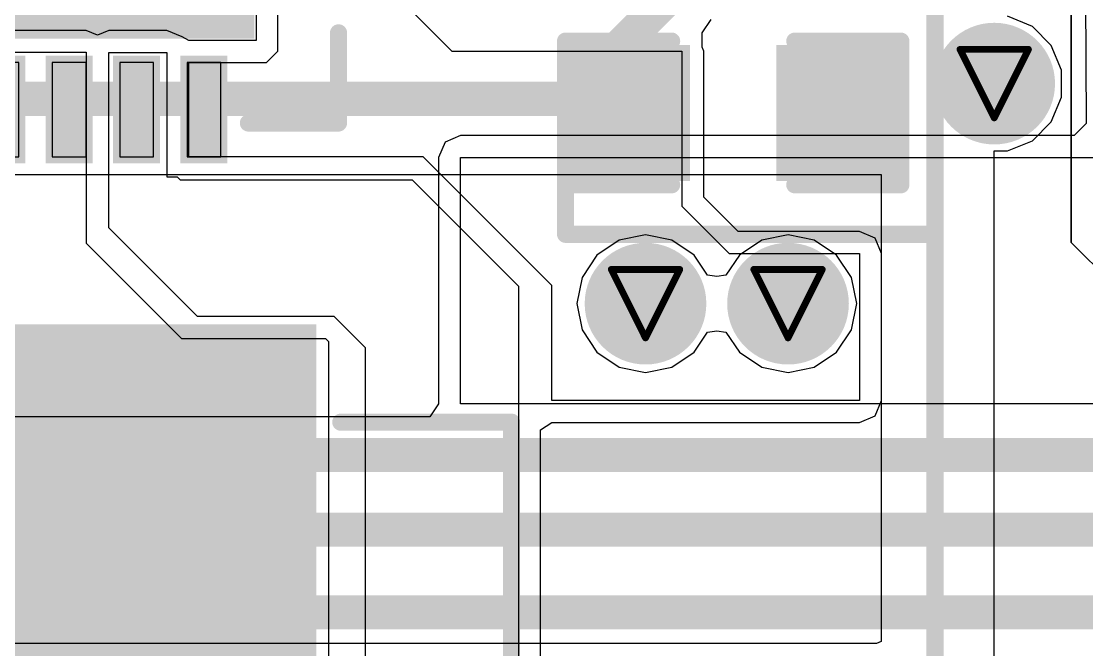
# Model space of a CAD drawing. Header units: inches. Extents: x 0 to 423, y -3 to 110.
# Drawn here: x 16.12 to 24.03, y 69.09 to 73.76 of the extents above; entities that cross this region are included whole.
import ezdxf

# ---------------------------------------------------------------- set-up
doc = ezdxf.new("R2010")
doc.units = ezdxf.units.IN
for name, color, linetype in [('Bottom Layer', 5, 'Continuous'), ('Bottom Solder', 6, 'Continuous'), ('Drill Drawing', 1, 'Continuous'), ('Mid Layer', 16, 'Continuous'), ('Mid Layer 2', 76, 'Continuous'), ('Top Layer', 1, 'Continuous'), ('Top Overlay', 2, 'Continuous'), ('Top Paste', 8, 'Continuous'), ('Top Solder', 216, 'Continuous'), ('Via Holes', 16, 'Continuous')]:
    doc.layers.add(name, color=color, linetype=linetype)

# ---------------------------------------------------------------- blocks, each defined once
blk = doc.blocks.new('C___0603_9')
at = {"layer": 'Top Layer'}
for points in [[(-0.381, 0.4445), (-0.381, -0.4445), (-1.143, -0.4445), (-1.143, 0.4445)], [(1.143, 0.4445), (1.143, -0.4445), (0.381, -0.4445), (0.381, 0.4445)]]:
    blk.add_hatch(color=1, dxfattribs=at).paths.add_polyline_path(points)
at = {"layer": 'Top Paste'}
for points in [[(-0.381, 0.4445), (-0.381, -0.4445), (-1.143, -0.4445), (-1.143, 0.4445)], [(1.143, 0.4445), (1.143, -0.4445), (0.381, -0.4445), (0.381, 0.4445)]]:
    blk.add_hatch(color=8, dxfattribs=at).paths.add_polyline_path(points)
at = {"layer": 'Top Solder'}
for points in [[(-0.321, 0.5045), (-0.321, -0.5045), (-1.203, -0.5045), (-1.203, 0.5045)], [(1.203, 0.5045), (1.203, -0.5045), (0.321, -0.5045), (0.321, 0.5045)]]:
    blk.add_hatch(color=216, dxfattribs=at).paths.add_polyline_path(points)
at = {"layer": 'Top Overlay'}
for points in [[(-0.4572, 0.5334, 0.127, 0.127, 0), (-1.2446, 0.5334, 0.127, 0.127, 0)], [(-1.2446, 0.5334, 0.127, 0.127, 0), (-1.2446, -0.5334, 0.127, 0.127, 0)], [(1.2446, 0.5334, 0.127, 0.127, 0), (0.4572, 0.5334, 0.127, 0.127, 0)], [(1.2446, 0.5334, 0.127, 0.127, 0), (1.2446, -0.5334, 0.127, 0.127, 0)], [(-0.4572, -0.5334, 0.127, 0.127, 0), (-1.2446, -0.5334, 0.127, 0.127, 0)], [(1.2446, -0.5334, 0.127, 0.127, 0), (0.4572, -0.5334, 0.127, 0.127, 0)]]:
    blk.add_lwpolyline(points, format="xyseb", dxfattribs=at)
for points in [[(-1.2764, 0.5334, 0.0635, 0.0635, 1), (-1.2128, 0.5334, 0.0635, 0.0635, 1)], [(-1.2764, 0.5334, 0.0635, 0.0635, 1), (-1.2128, 0.5334, 0.0635, 0.0635, 1)], [(-0.4889, 0.5334, 0.0635, 0.0635, 1), (-0.4254, 0.5334, 0.0635, 0.0635, 1)], [(0.4254, 0.5334, 0.0635, 0.0635, 1), (0.4889, 0.5334, 0.0635, 0.0635, 1)], [(1.2128, 0.5334, 0.0635, 0.0635, 1), (1.2764, 0.5334, 0.0635, 0.0635, 1)], [(1.2128, 0.5334, 0.0635, 0.0635, 1), (1.2764, 0.5334, 0.0635, 0.0635, 1)], [(-1.2764, -0.5334, 0.0635, 0.0635, 1), (-1.2128, -0.5334, 0.0635, 0.0635, 1)], [(-1.2764, -0.5334, 0.0635, 0.0635, 1), (-1.2128, -0.5334, 0.0635, 0.0635, 1)], [(-0.4889, -0.5334, 0.0635, 0.0635, 1), (-0.4254, -0.5334, 0.0635, 0.0635, 1)], [(0.4254, -0.5334, 0.0635, 0.0635, 1), (0.4889, -0.5334, 0.0635, 0.0635, 1)], [(1.2128, -0.5334, 0.0635, 0.0635, 1), (1.2764, -0.5334, 0.0635, 0.0635, 1)], [(1.2128, -0.5334, 0.0635, 0.0635, 1), (1.2764, -0.5334, 0.0635, 0.0635, 1)]]:
    blk.add_lwpolyline(points, format="xyseb", close=True, dxfattribs=at)
blk = doc.blocks.new('24_QFN__4_5__12')
at = {"layer": 'Top Layer'}
for points in [[(-0.875, 2.7501), (-0.875, 2.0501), (-1.125, 2.0501), (-1.125, 2.7501)], [(-0.375, 2.7501), (-0.375, 2.0501), (-0.625, 2.0501), (-0.625, 2.7501)], [(0.125, 2.7501), (0.125, 2.0501), (-0.125, 2.0501), (-0.125, 2.7501)], [(0.625, 2.7501), (0.625, 2.0501), (0.375, 2.0501), (0.375, 2.7501)], [(1.125, 2.7501), (1.125, 2.0501), (0.875, 2.0501), (0.875, 2.7501)], [(1.325, 1.825), (1.325, -1.825), (-1.325, -1.825), (-1.325, 1.825)], [(-1.5499, 1.625), (-1.5499, 1.375), (-2.2499, 1.375), (-2.2499, 1.625)], [(2.2499, 1.625), (2.2499, 1.375), (1.5499, 1.375), (1.5499, 1.625)], [(-1.5499, 1.125), (-1.5499, 0.875), (-2.2499, 0.875), (-2.2499, 1.125)], [(2.2499, 1.125), (2.2499, 0.875), (1.5499, 0.875), (1.5499, 1.125)], [(-1.5499, 0.625), (-1.5499, 0.375), (-2.2499, 0.375), (-2.2499, 0.625)], [(2.2499, 0.625), (2.2499, 0.375), (1.5499, 0.375), (1.5499, 0.625)], [(-1.5499, 0.125), (-1.5499, -0.125), (-2.2499, -0.125), (-2.2499, 0.125)], [(2.2499, 0.125), (2.2499, -0.125), (1.5499, -0.125), (1.5499, 0.125)], [(-1.5499, -0.375), (-1.5499, -0.625), (-2.2499, -0.625), (-2.2499, -0.375)], [(2.2499, -0.375), (2.2499, -0.625), (1.5499, -0.625), (1.5499, -0.375)], [(-1.5499, -0.875), (-1.5499, -1.125), (-2.2499, -1.125), (-2.2499, -0.875)], [(2.2499, -0.875), (2.2499, -1.125), (1.5499, -1.125), (1.5499, -0.875)], [(-1.5499, -1.375), (-1.5499, -1.625), (-2.2499, -1.625), (-2.2499, -1.375)], [(2.2499, -1.375), (2.2499, -1.625), (1.5499, -1.625), (1.5499, -1.375)], [(-0.875, -2.0501), (-0.875, -2.7501), (-1.125, -2.7501), (-1.125, -2.0501)], [(-0.375, -2.0501), (-0.375, -2.7501), (-0.625, -2.7501), (-0.625, -2.0501)], [(0.125, -2.0501), (0.125, -2.7501), (-0.125, -2.7501), (-0.125, -2.0501)], [(0.625, -2.0501), (0.625, -2.7501), (0.375, -2.7501), (0.375, -2.0501)], [(1.125, -2.0501), (1.125, -2.7501), (0.875, -2.7501), (0.875, -2.0501)]]:
    blk.add_hatch(color=1, dxfattribs=at).paths.add_polyline_path(points)
at = {"layer": 'Top Solder'}
for points in [[(-0.825, 2.8001), (-0.825, 2.0001), (-1.175, 2.0001), (-1.175, 2.8001)], [(-0.325, 2.8001), (-0.325, 2.0001), (-0.675, 2.0001), (-0.675, 2.8001)], [(0.175, 2.8001), (0.175, 2.0001), (-0.175, 2.0001), (-0.175, 2.8001)], [(0.675, 2.8001), (0.675, 2.0001), (0.325, 2.0001), (0.325, 2.8001)], [(1.175, 2.8001), (1.175, 2.0001), (0.825, 2.0001), (0.825, 2.8001)], [(1.375, 1.875), (1.375, -1.875), (-1.375, -1.875), (-1.375, 1.875)], [(-1.4999, 1.675), (-1.4999, 1.325), (-2.2999, 1.325), (-2.2999, 1.675)], [(2.2999, 1.675), (2.2999, 1.325), (1.4999, 1.325), (1.4999, 1.675)], [(-1.4999, 1.175), (-1.4999, 0.825), (-2.2999, 0.825), (-2.2999, 1.175)], [(2.2999, 1.175), (2.2999, 0.825), (1.4999, 0.825), (1.4999, 1.175)], [(-1.4999, 0.675), (-1.4999, 0.325), (-2.2999, 0.325), (-2.2999, 0.675)], [(2.2999, 0.675), (2.2999, 0.325), (1.4999, 0.325), (1.4999, 0.675)], [(-1.4999, 0.175), (-1.4999, -0.175), (-2.2999, -0.175), (-2.2999, 0.175)], [(2.2999, 0.175), (2.2999, -0.175), (1.4999, -0.175), (1.4999, 0.175)], [(-1.4999, -0.325), (-1.4999, -0.675), (-2.2999, -0.675), (-2.2999, -0.325)], [(2.2999, -0.325), (2.2999, -0.675), (1.4999, -0.675), (1.4999, -0.325)], [(-1.4999, -0.825), (-1.4999, -1.175), (-2.2999, -1.175), (-2.2999, -0.825)], [(2.2999, -0.825), (2.2999, -1.175), (1.4999, -1.175), (1.4999, -0.825)], [(-1.4999, -1.325), (-1.4999, -1.675), (-2.2999, -1.675), (-2.2999, -1.325)], [(2.2999, -1.325), (2.2999, -1.675), (1.4999, -1.675), (1.4999, -1.325)], [(-0.825, -2.0001), (-0.825, -2.8001), (-1.175, -2.8001), (-1.175, -2.0001)], [(-0.325, -2.0001), (-0.325, -2.8001), (-0.675, -2.8001), (-0.675, -2.0001)], [(0.175, -2.0001), (0.175, -2.8001), (-0.175, -2.8001), (-0.175, -2.0001)], [(0.675, -2.0001), (0.675, -2.8001), (0.325, -2.8001), (0.325, -2.0001)], [(1.175, -2.0001), (1.175, -2.8001), (0.825, -2.8001), (0.825, -2.0001)]]:
    blk.add_hatch(color=216, dxfattribs=at).paths.add_polyline_path(points)
at = {"layer": 'Top Overlay'}
for points in [[(-2, 2.5, 0.127, 0.127, 0), (-2, 1.8305, 0.127, 0.127, 0)], [(-1.3305, 2.5, 0.127, 0.127, 0), (-2, 2.5, 0.127, 0.127, 0)], [(2, 2.5, 0.127, 0.127, 0), (1.3305, 2.5, 0.127, 0.127, 0)], [(2, 2.5, 0.127, 0.127, 0), (2, 1.8305, 0.127, 0.127, 0)], [(-2.5095, 1.627, 0.127, 0.127, 0), (-2.5095, 1.373, 0.127, 0.127, 0)], [(-2.3825, 1.5, 0.127, 0.127, 0), (-2.5095, 1.627, 0.127, 0.127, 0)], [(-2.3825, 1.5, 0.127, 0.127, 0), (-2.5095, 1.373, 0.127, 0.127, 0)], [(-2, -1.8305, 0.127, 0.127, 0), (-2, -2.5, 0.127, 0.127, 0)], [(2, -1.8305, 0.127, 0.127, 0), (2, -2.5, 0.127, 0.127, 0)], [(-1.3305, -2.5, 0.127, 0.127, 0), (-2, -2.5, 0.127, 0.127, 0)], [(2, -2.5, 0.127, 0.127, 0), (1.3305, -2.5, 0.127, 0.127, 0)]]:
    blk.add_lwpolyline(points, format="xyseb", dxfattribs=at)
for points in [[(-2.0317, 2.5, 0.0635, 0.0635, 1), (-1.9682, 2.5, 0.0635, 0.0635, 1)], [(-2.0317, 2.5, 0.0635, 0.0635, 1), (-1.9682, 2.5, 0.0635, 0.0635, 1)], [(-1.3623, 2.5, 0.0635, 0.0635, 1), (-1.2988, 2.5, 0.0635, 0.0635, 1)], [(1.2988, 2.5, 0.0635, 0.0635, 1), (1.3623, 2.5, 0.0635, 0.0635, 1)], [(1.9682, 2.5, 0.0635, 0.0635, 1), (2.0317, 2.5, 0.0635, 0.0635, 1)], [(1.9682, 2.5, 0.0635, 0.0635, 1), (2.0317, 2.5, 0.0635, 0.0635, 1)], [(-2.0317, 1.8305, 0.0635, 0.0635, 1), (-1.9682, 1.8305, 0.0635, 0.0635, 1)], [(1.9682, 1.8305, 0.0635, 0.0635, 1), (2.0317, 1.8305, 0.0635, 0.0635, 1)], [(-2.5413, 1.627, 0.0635, 0.0635, 1), (-2.4778, 1.627, 0.0635, 0.0635, 1)], [(-2.5413, 1.627, 0.0635, 0.0635, 1), (-2.4778, 1.627, 0.0635, 0.0635, 1)], [(-2.4143, 1.5, 0.0635, 0.0635, 1), (-2.3508, 1.5, 0.0635, 0.0635, 1)], [(-2.4143, 1.5, 0.0635, 0.0635, 1), (-2.3508, 1.5, 0.0635, 0.0635, 1)], [(-2.5413, 1.373, 0.0635, 0.0635, 1), (-2.4778, 1.373, 0.0635, 0.0635, 1)], [(-2.5413, 1.373, 0.0635, 0.0635, 1), (-2.4778, 1.373, 0.0635, 0.0635, 1)], [(-2.0317, -1.8305, 0.0635, 0.0635, 1), (-1.9682, -1.8305, 0.0635, 0.0635, 1)], [(1.9682, -1.8305, 0.0635, 0.0635, 1), (2.0317, -1.8305, 0.0635, 0.0635, 1)], [(-2.0317, -2.5, 0.0635, 0.0635, 1), (-1.9682, -2.5, 0.0635, 0.0635, 1)], [(-2.0317, -2.5, 0.0635, 0.0635, 1), (-1.9682, -2.5, 0.0635, 0.0635, 1)], [(-1.3623, -2.5, 0.0635, 0.0635, 1), (-1.2988, -2.5, 0.0635, 0.0635, 1)], [(1.2988, -2.5, 0.0635, 0.0635, 1), (1.3623, -2.5, 0.0635, 0.0635, 1)], [(1.9682, -2.5, 0.0635, 0.0635, 1), (2.0317, -2.5, 0.0635, 0.0635, 1)], [(1.9682, -2.5, 0.0635, 0.0635, 1), (2.0317, -2.5, 0.0635, 0.0635, 1)]]:
    blk.add_lwpolyline(points, format="xyseb", close=True, dxfattribs=at)
at = {"layer": 'Top Paste'}
for p, q in [((-0.875, 2.75), (-1.125, 2.75)), ((-1.125, 2.75), (-1.125, 2.05)), ((-0.875, 2.05), (-0.875, 2.75)), ((-0.3751, 2.75), (-0.6251, 2.75)), ((-0.6251, 2.75), (-0.6251, 2.05)), ((-0.3751, 2.05), (-0.3751, 2.75)), ((0.125, 2.75), (-0.125, 2.75)), ((-0.125, 2.75), (-0.125, 2.05)), ((0.125, 2.05), (0.125, 2.75)), ((0.6249, 2.75), (0.3749, 2.75)), ((0.3749, 2.75), (0.3749, 2.05)), ((0.6249, 2.05), (0.6249, 2.75)), ((1.125, 2.75), (0.875, 2.75)), ((0.875, 2.75), (0.875, 2.05)), ((1.125, 2.05), (1.125, 2.75)), ((-1.125, 2.05), (-0.875, 2.05)), ((-0.6251, 2.05), (-0.3751, 2.05)), ((-0.125, 2.05), (0.125, 2.05)), ((0.3749, 2.05), (0.6249, 2.05)), ((0.875, 2.05), (1.125, 2.05)), ((-1.55, 1.6249), (-2.25, 1.6249)), ((-2.25, 1.6249), (-2.25, 1.3749)), ((-1.55, 1.3749), (-1.55, 1.6249)), ((-1.1, 1.6), (-1.1, -1.6)), ((1.1, 1.6), (-1.1, 1.6)), ((1.1, -1.6), (1.1, 1.6)), ((2.25, 1.6249), (1.55, 1.6249)), ((1.55, 1.6249), (1.55, 1.3749)), ((2.25, 1.3749), (2.25, 1.6249)), ((-2.25, 1.3749), (-1.55, 1.3749)), ((1.55, 1.3749), (2.25, 1.3749)), ((-1.55, 1.125), (-2.25, 1.125)), ((-2.25, 1.125), (-2.25, 0.875)), ((-1.55, 0.875), (-1.55, 1.125)), ((2.25, 1.125), (1.55, 1.125)), ((1.55, 1.125), (1.55, 0.875)), ((2.25, 0.875), (2.25, 1.125)), ((-2.25, 0.875), (-1.55, 0.875)), ((1.55, 0.875), (2.25, 0.875)), ((-2.25, 0.6249), (-2.25, 0.3749)), ((-1.55, 0.6249), (-2.25, 0.6249)), ((-1.55, 0.3749), (-1.55, 0.6249)), ((1.55, 0.6249), (1.55, 0.3749)), ((2.25, 0.6249), (1.55, 0.6249)), ((2.25, 0.3749), (2.25, 0.6249)), ((-2.25, 0.3749), (-1.55, 0.3749)), ((1.55, 0.3749), (2.25, 0.3749)), ((-1.55, 0.125), (-2.25, 0.125)), ((-2.25, 0.125), (-2.25, -0.125)), ((-1.55, -0.125), (-1.55, 0.125)), ((2.25, 0.125), (1.55, 0.125)), ((1.55, 0.125), (1.55, -0.125)), ((2.25, -0.125), (2.25, 0.125)), ((-2.25, -0.125), (-1.55, -0.125)), ((1.55, -0.125), (2.25, -0.125)), ((-2.25, -0.3751), (-2.25, -0.6251)), ((-1.55, -0.3751), (-2.25, -0.3751)), ((-1.55, -0.6251), (-1.55, -0.3751)), ((1.55, -0.3751), (1.55, -0.6251)), ((2.25, -0.3751), (1.55, -0.3751)), ((2.25, -0.6251), (2.25, -0.3751)), ((-2.25, -0.6251), (-1.55, -0.6251)), ((1.55, -0.6251), (2.25, -0.6251)), ((-1.55, -0.875), (-2.25, -0.875)), ((-2.25, -0.875), (-2.25, -1.125)), ((-1.55, -1.125), (-1.55, -0.875)), ((1.55, -0.875), (1.55, -1.125)), ((2.25, -0.875), (1.55, -0.875)), ((2.25, -1.125), (2.25, -0.875)), ((-2.25, -1.125), (-1.55, -1.125)), ((1.55, -1.125), (2.25, -1.125)), ((-2.25, -1.3751), (-2.25, -1.6251)), ((-1.55, -1.3751), (-2.25, -1.3751)), ((-1.55, -1.6251), (-1.55, -1.3751)), ((1.55, -1.3751), (1.55, -1.6251)), ((2.25, -1.3751), (1.55, -1.3751)), ((2.25, -1.6251), (2.25, -1.3751)), ((-2.25, -1.6251), (-1.55, -1.6251)), ((-1.1, -1.6), (1.1, -1.6)), ((1.55, -1.6251), (2.25, -1.6251)), ((-0.875, -2.05), (-1.125, -2.05)), ((-1.125, -2.05), (-1.125, -2.75)), ((-0.875, -2.75), (-0.875, -2.05)), ((-0.3751, -2.05), (-0.6251, -2.05)), ((-0.6251, -2.05), (-0.6251, -2.75)), ((-0.3751, -2.75), (-0.3751, -2.05)), ((0.125, -2.05), (-0.125, -2.05)), ((-0.125, -2.05), (-0.125, -2.75)), ((0.125, -2.75), (0.125, -2.05)), ((0.3749, -2.05), (0.3749, -2.75)), ((0.6249, -2.05), (0.3749, -2.05)), ((0.6249, -2.75), (0.6249, -2.05)), ((0.875, -2.05), (0.875, -2.75)), ((1.125, -2.05), (0.875, -2.05)), ((1.125, -2.75), (1.125, -2.05)), ((-1.125, -2.75), (-0.875, -2.75)), ((-0.6251, -2.75), (-0.3751, -2.75)), ((-0.125, -2.75), (0.125, -2.75)), ((0.3749, -2.75), (0.6249, -2.75)), ((0.875, -2.75), (1.125, -2.75))]:
    blk.add_line(p, q, dxfattribs=at)
blk = doc.blocks.new('MS0650_2R2M_C_40')
at = {"layer": 'Top Layer'}
for points in [[(-1.85, -1.75), (-4.2, -1.75), (-4.2, 1.75), (-1.85, 1.75)], [(4.2, -1.75), (1.85, -1.75), (1.85, 1.75), (4.2, 1.75)]]:
    blk.add_hatch(color=1, dxfattribs=at).paths.add_polyline_path(points)
at = {"layer": 'Top Paste'}
for points in [[(-1.85, -1.75), (-4.2, -1.75), (-4.2, 1.75), (-1.85, 1.75)], [(4.2, -1.75), (1.85, -1.75), (1.85, 1.75), (4.2, 1.75)]]:
    blk.add_hatch(color=8, dxfattribs=at).paths.add_polyline_path(points)
at = {"layer": 'Top Solder'}
for points in [[(-1.7484, -1.8516), (-4.3016, -1.8516), (-4.3016, 1.8516), (-1.7484, 1.8516)], [(4.3016, -1.8516), (1.7484, -1.8516), (1.7484, 1.8516), (4.3016, 1.8516)]]:
    blk.add_hatch(color=216, dxfattribs=at).paths.add_polyline_path(points)
at = {"layer": 'Top Overlay'}
for points in [[(-3.575, 2.032, 0.127, 0.127, 0), (-3.575, 3.3, 0.127, 0.127, 0)], [(3.575, 3.3, 0.127, 0.127, 0), (-3.575, 3.3, 0.127, 0.127, 0)], [(3.575, 2.032, 0.127, 0.127, 0), (3.575, 3.3, 0.127, 0.127, 0)], [(-3.575, -3.3, 0.127, 0.127, 0), (-3.575, -2.032, 0.127, 0.127, 0)], [(3.575, -3.3, 0.127, 0.127, 0), (3.575, -2.032, 0.127, 0.127, 0)], [(3.575, -3.3, 0.127, 0.127, 0), (-3.575, -3.3, 0.127, 0.127, 0)]]:
    blk.add_lwpolyline(points, format="xyseb", dxfattribs=at)
for points in [[(-3.6068, 3.3, 0.0635, 0.0635, 1), (-3.5433, 3.3, 0.0635, 0.0635, 1)], [(-3.6068, 3.3, 0.0635, 0.0635, 1), (-3.5433, 3.3, 0.0635, 0.0635, 1)], [(3.5432, 3.3, 0.0635, 0.0635, 1), (3.6067, 3.3, 0.0635, 0.0635, 1)], [(3.5432, 3.3, 0.0635, 0.0635, 1), (3.6067, 3.3, 0.0635, 0.0635, 1)], [(-3.6068, 2.032, 0.0635, 0.0635, 1), (-3.5433, 2.032, 0.0635, 0.0635, 1)], [(3.5432, 2.032, 0.0635, 0.0635, 1), (3.6067, 2.032, 0.0635, 0.0635, 1)], [(-3.6068, -2.032, 0.0635, 0.0635, 1), (-3.5433, -2.032, 0.0635, 0.0635, 1)], [(3.5432, -2.032, 0.0635, 0.0635, 1), (3.6067, -2.032, 0.0635, 0.0635, 1)], [(-3.6068, -3.3, 0.0635, 0.0635, 1), (-3.5433, -3.3, 0.0635, 0.0635, 1)], [(-3.6068, -3.3, 0.0635, 0.0635, 1), (-3.5433, -3.3, 0.0635, 0.0635, 1)], [(3.5432, -3.3, 0.0635, 0.0635, 1), (3.6067, -3.3, 0.0635, 0.0635, 1)], [(3.5432, -3.3, 0.0635, 0.0635, 1), (3.6067, -3.3, 0.0635, 0.0635, 1)]]:
    blk.add_lwpolyline(points, format="xyseb", close=True, dxfattribs=at)

msp = doc.modelspace()

# ---------------------------------------------------------------- hatches: boundary and pattern name
at = {"layer": 'Bottom Layer'}
h = msp.add_hatch(color=5, dxfattribs=at)
edge = h.paths.add_edge_path()
edge.add_arc((23.3426, 73.2942), 0.35, 0, 360)
h = msp.add_hatch(color=5, dxfattribs=at)
edge = h.paths.add_edge_path()
edge.add_arc((20.7538, 71.6608), 0.35, 0, 360)
h = msp.add_hatch(color=5, dxfattribs=at)
edge = h.paths.add_edge_path()
edge.add_arc((21.8118, 71.6608), 0.35, 0, 360)
at = {"layer": 'Bottom Solder'}
h = msp.add_hatch(color=6, dxfattribs=at)
edge = h.paths.add_edge_path()
edge.add_arc((23.3426, 73.2942), 0.4516, 0, 360)
h = msp.add_hatch(color=6, dxfattribs=at)
edge = h.paths.add_edge_path()
edge.add_arc((20.7538, 71.6608), 0.4516, 0, 360)
h = msp.add_hatch(color=6, dxfattribs=at)
edge = h.paths.add_edge_path()
edge.add_arc((21.8118, 71.6608), 0.4516, 0, 360)
at = {"layer": 'Mid Layer'}
h = msp.add_hatch(color=16, dxfattribs=at)
edge = h.paths.add_edge_path()
edge.add_arc((23.3426, 73.2942), 0.35, 0, 360)
h = msp.add_hatch(color=16, dxfattribs=at)
edge = h.paths.add_edge_path()
edge.add_arc((20.7538, 71.6608), 0.35, 0, 360)
h = msp.add_hatch(color=16, dxfattribs=at)
edge = h.paths.add_edge_path()
edge.add_arc((21.8118, 71.6608), 0.35, 0, 360)
at = {"layer": 'Mid Layer 2'}
h = msp.add_hatch(color=76, dxfattribs=at)
edge = h.paths.add_edge_path()
edge.add_arc((23.3426, 73.2942), 0.35, 0, 360)
h = msp.add_hatch(color=76, dxfattribs=at)
edge = h.paths.add_edge_path()
edge.add_arc((20.7538, 71.6608), 0.35, 0, 360)
h = msp.add_hatch(color=76, dxfattribs=at)
edge = h.paths.add_edge_path()
edge.add_arc((21.8118, 71.6608), 0.35, 0, 360)
at = {"layer": 'Top Layer'}
h = msp.add_hatch(color=1, dxfattribs=at)
edge = h.paths.add_edge_path()
edge.add_arc((23.3426, 73.2942), 0.35, 0, 360)
h = msp.add_hatch(color=1, dxfattribs=at)
edge = h.paths.add_edge_path()
edge.add_arc((20.7538, 71.6608), 0.35, 0, 360)
h = msp.add_hatch(color=1, dxfattribs=at)
edge = h.paths.add_edge_path()
edge.add_arc((21.8118, 71.6608), 0.35, 0, 360)
at = {"layer": 'Top Solder'}
h = msp.add_hatch(color=216, dxfattribs=at)
edge = h.paths.add_edge_path()
edge.add_arc((23.3426, 73.2942), 0.4516, 0, 360)
h = msp.add_hatch(color=216, dxfattribs=at)
edge = h.paths.add_edge_path()
edge.add_arc((20.7538, 71.6608), 0.4516, 0, 360)
h = msp.add_hatch(color=216, dxfattribs=at)
edge = h.paths.add_edge_path()
edge.add_arc((21.8118, 71.6608), 0.4516, 0, 360)
at = {"layer": 'Via Holes'}
h = msp.add_hatch(color=7, dxfattribs=at)
edge = h.paths.add_edge_path()
edge.add_arc((23.3426, 73.2942), 0.25, 0, 360)
h = msp.add_hatch(color=7, dxfattribs=at)
edge = h.paths.add_edge_path()
edge.add_arc((20.7538, 71.6608), 0.25, 0, 360)
h = msp.add_hatch(color=7, dxfattribs=at)
edge = h.paths.add_edge_path()
edge.add_arc((21.8118, 71.6608), 0.25, 0, 360)

# ---------------------------------------------------------------- linework, layer by layer
at = {"layer": 'Bottom Layer'}
for p, q in [((24.0097, 76.1428), (24.025, 72.998)), ((24.025, 72.998), (23.9354, 72.908)), ((19.2654, 72.8604), (19.2178, 72.7456)), ((19.3802, 72.908), (19.2654, 72.8604)), ((23.9354, 72.908), (19.3802, 72.908)), ((19.2178, 72.7456), (19.2178, 70.9168)), ((19.3802, 70.9168), (19.3802, 72.7456)), ((19.3802, 72.7456), (24.1886, 72.7456)), ((19.2178, 70.9168), (19.1533, 70.8202)), ((26.387, 70.9168), (19.3802, 70.9168)), ((19.1533, 70.8202), (15.6852, 70.8202))]:
    msp.add_line(p, q, dxfattribs=at)
for points in [[(15.5682, 70.5378, 0.254, 0.254, 0), (26.7993, 70.5378, 0.254, 0.254, 0)], [(15.1398, 69.9835, 0.254, 0.254, 0), (27.1891, 69.9835, 0.254, 0.254, 0)], [(14.7366, 69.3691, 0.254, 0.254, 0), (27.4983, 69.3691, 0.254, 0.254, 0)]]:
    msp.add_lwpolyline(points, format="xyseb", dxfattribs=at)
at = {"layer": 'Drill Drawing'}
for points in [[(23.0886, 73.5482, 0.0508, 0.0508, 0), (23.5966, 73.5482, 0.0508, 0.0508, 0)], [(23.0886, 73.5482, 0.0508, 0.0508, 0), (23.3426, 73.0402, 0.0508, 0.0508, 0)], [(23.3426, 73.0402, 0.0508, 0.0508, 0), (23.5966, 73.5482, 0.0508, 0.0508, 0)], [(20.4998, 71.9148, 0.0508, 0.0508, 0), (21.0078, 71.9148, 0.0508, 0.0508, 0)], [(20.4998, 71.9148, 0.0508, 0.0508, 0), (20.7538, 71.4068, 0.0508, 0.0508, 0)], [(20.7538, 71.4068, 0.0508, 0.0508, 0), (21.0078, 71.9148, 0.0508, 0.0508, 0)], [(21.5578, 71.9148, 0.0508, 0.0508, 0), (22.0658, 71.9148, 0.0508, 0.0508, 0)], [(21.5578, 71.9148, 0.0508, 0.0508, 0), (21.8118, 71.4068, 0.0508, 0.0508, 0)], [(21.8118, 71.4068, 0.0508, 0.0508, 0), (22.0658, 71.9148, 0.0508, 0.0508, 0)]]:
    msp.add_lwpolyline(points, format="xyseb", dxfattribs=at)
for points in [[(23.0759, 73.5482, 0.0254, 0.0254, 1), (23.1013, 73.5482, 0.0254, 0.0254, 1)], [(23.0759, 73.5482, 0.0254, 0.0254, 1), (23.1013, 73.5482, 0.0254, 0.0254, 1)], [(23.5839, 73.5482, 0.0254, 0.0254, 1), (23.6093, 73.5482, 0.0254, 0.0254, 1)], [(23.5839, 73.5482, 0.0254, 0.0254, 1), (23.6093, 73.5482, 0.0254, 0.0254, 1)], [(23.3299, 73.0402, 0.0254, 0.0254, 1), (23.3553, 73.0402, 0.0254, 0.0254, 1)], [(23.3299, 73.0402, 0.0254, 0.0254, 1), (23.3553, 73.0402, 0.0254, 0.0254, 1)], [(20.4871, 71.9148, 0.0254, 0.0254, 1), (20.5125, 71.9148, 0.0254, 0.0254, 1)], [(20.4871, 71.9148, 0.0254, 0.0254, 1), (20.5125, 71.9148, 0.0254, 0.0254, 1)], [(20.9951, 71.9148, 0.0254, 0.0254, 1), (21.0205, 71.9148, 0.0254, 0.0254, 1)], [(20.9951, 71.9148, 0.0254, 0.0254, 1), (21.0205, 71.9148, 0.0254, 0.0254, 1)], [(21.5451, 71.9148, 0.0254, 0.0254, 1), (21.5705, 71.9148, 0.0254, 0.0254, 1)], [(21.5451, 71.9148, 0.0254, 0.0254, 1), (21.5705, 71.9148, 0.0254, 0.0254, 1)], [(22.0531, 71.9148, 0.0254, 0.0254, 1), (22.0785, 71.9148, 0.0254, 0.0254, 1)], [(22.0531, 71.9148, 0.0254, 0.0254, 1), (22.0785, 71.9148, 0.0254, 0.0254, 1)], [(20.7411, 71.4068, 0.0254, 0.0254, 1), (20.7665, 71.4068, 0.0254, 0.0254, 1)], [(20.7411, 71.4068, 0.0254, 0.0254, 1), (20.7665, 71.4068, 0.0254, 0.0254, 1)], [(21.7991, 71.4068, 0.0254, 0.0254, 1), (21.8245, 71.4068, 0.0254, 0.0254, 1)], [(21.7991, 71.4068, 0.0254, 0.0254, 1), (21.8245, 71.4068, 0.0254, 0.0254, 1)]]:
    msp.add_lwpolyline(points, format="xyseb", close=True, dxfattribs=at)
at = {"layer": 'Mid Layer'}
for p, q in [((20.7538, 72.1706), (20.5587, 72.1318)), ((20.9489, 72.1318), (20.7538, 72.1706)), ((21.8118, 72.1706), (21.6167, 72.1318)), ((22.0069, 72.1318), (21.8118, 72.1706)), ((20.5587, 72.1318), (20.3933, 72.0213)), ((21.1143, 72.0213), (20.9489, 72.1318)), ((21.6167, 72.1318), (21.4513, 72.0213)), ((22.1723, 72.0213), (22.0069, 72.1318)), ((20.3933, 72.0213), (20.2828, 71.8559)), ((21.2144, 71.8714), (21.1143, 72.0213)), ((21.4513, 72.0213), (21.3512, 71.8714)), ((22.2828, 71.8559), (22.1723, 72.0213)), ((20.2828, 71.8559), (20.244, 71.6608)), ((21.2828, 71.863), (21.2144, 71.8714)), ((21.3512, 71.8714), (21.2828, 71.863)), ((22.3216, 71.6608), (22.2828, 71.8559)), ((20.244, 71.6608), (20.2828, 71.4657)), ((22.2828, 71.4657), (22.3216, 71.6608)), ((20.2828, 71.4657), (20.3933, 71.3003)), ((21.1143, 71.3003), (21.2144, 71.4502)), ((21.2144, 71.4502), (21.2828, 71.4586)), ((21.2828, 71.4586), (21.3512, 71.4502)), ((21.3512, 71.4502), (21.4513, 71.3003)), ((22.1723, 71.3003), (22.2828, 71.4657)), ((20.3933, 71.3003), (20.5587, 71.1898)), ((20.9489, 71.1898), (21.1143, 71.3003)), ((21.4513, 71.3003), (21.6167, 71.1898)), ((22.0069, 71.1898), (22.1723, 71.3003)), ((20.5587, 71.1898), (20.7538, 71.151)), ((20.7538, 71.151), (20.9489, 71.1898)), ((21.6167, 71.1898), (21.8118, 71.151)), ((21.8118, 71.151), (22.0069, 71.1898))]:
    msp.add_line(p, q, dxfattribs=at)
at = {"layer": 'Mid Layer 2'}
for p, q in [((23.6258, 73.718), (23.4421, 73.7942)), ((23.7665, 73.5774), (23.6258, 73.718)), ((23.8426, 73.3936), (23.7665, 73.5774)), ((23.8426, 73.1947), (23.8426, 73.3936)), ((23.7665, 73.0109), (23.8426, 73.1947)), ((23.6258, 72.8703), (23.7665, 73.0109)), ((23.4421, 72.7942), (23.6258, 72.8703)), ((23.3426, 68.3756), (23.3426, 72.7942)), ((23.3426, 72.7942), (23.4421, 72.7942)), ((8.2296, 72.6186), (22.5021, 72.6186)), ((22.5021, 72.6186), (22.5021, 69.1529)), ((22.4679, 69.1388), (6.5833, 69.1388)), ((22.5021, 69.1529), (22.4679, 69.1388))]:
    msp.add_line(p, q, dxfattribs=at)
for points in [[(20.1727, 73.1808, 0.254, 0.254, 0), (21.082, 74.0901, 0.254, 0.254, 0)], [(9.42, 73.1808, 0.254, 0.254, 0), (20.1727, 73.1808, 0.254, 0.254, 0)]]:
    msp.add_lwpolyline(points, format="xyseb", dxfattribs=at)
msp.add_lwpolyline([(20.1092, 73.1808, 0.127, 0.127, 1), (20.2362, 73.1808, 0.127, 0.127, 1)], format="xyseb", close=True, dxfattribs=at)
msp.add_lwpolyline([(20.1092, 73.1808, 0.127, 0.127, 1), (20.2362, 73.1808, 0.127, 0.127, 1)], format="xyseb", close=True, dxfattribs=at)
at = {"layer": 'Top Layer'}
for p, q in [((23.9147, 72.1157), (23.9147, 75.8786)), ((23.9147, 75.8786), (23.9147, 72.1157)), ((17.8625, 74.1268), (17.8625, 73.614)), ((18.0248, 73.5362), (18.0248, 74.1268)), ((18.7248, 74.1268), (19.3154, 73.5362)), ((21.1739, 73.671), (21.2416, 73.7699)), ((16.5999, 73.6891), (15.8499, 73.6891)), ((16.6861, 73.6534), (16.5999, 73.6891)), ((16.7696, 73.688), (16.6861, 73.6534)), ((17.1999, 73.688), (16.7696, 73.688)), ((17.3147, 73.6404), (17.1999, 73.688)), ((17.3623, 73.614), (17.3147, 73.6404)), ((21.1739, 73.566), (21.1739, 73.671)), ((17.8625, 73.614), (17.3623, 73.614)), ((21.1863, 73.5362), (21.1739, 73.566)), ((15.8499, 73.5268), (16.5999, 73.5268)), ((16.5999, 73.5268), (16.5999, 72.1092)), ((16.7696, 72.2226), (16.7696, 73.5256)), ((16.7696, 73.5256), (17.1999, 73.5256)), ((17.1999, 73.5256), (17.1999, 72.6017)), ((17.9403, 73.4517), (18.0248, 73.5362)), ((19.3154, 73.5362), (21.0239, 73.5362)), ((21.0239, 73.5362), (21.0239, 72.3841)), ((21.1863, 72.4514), (21.1863, 73.5362)), ((17.3622, 72.7517), (17.3622, 73.4517)), ((17.3622, 73.4517), (17.9403, 73.4517)), ((19.1034, 72.7517), (17.3622, 72.7517)), ((20.059, 71.7961), (19.1034, 72.7517)), ((17.1999, 72.6017), (17.2778, 72.6017)), ((17.2778, 72.6017), (17.299, 72.5805)), ((17.299, 72.5805), (19.0213, 72.5805)), ((19.0213, 72.5805), (19.8118, 71.79)), ((21.0239, 72.3841), (21.3751, 72.033)), ((21.4423, 72.1953), (21.1863, 72.4514)), ((17.4267, 71.5656), (16.7696, 72.2226)), ((22.3433, 72.1953), (21.4423, 72.1953)), ((22.4581, 72.1478), (22.3433, 72.1953)), ((22.5057, 72.033), (22.4581, 72.1478)), ((16.5999, 72.1092), (17.3079, 71.4011)), ((24.9436, 71.0868), (23.9147, 72.1157)), ((23.9147, 72.1157), (24.6231, 71.4073)), ((21.3751, 72.033), (22.3433, 72.033)), ((22.3433, 72.033), (22.3433, 70.9422)), ((22.5057, 70.9422), (22.5057, 72.033)), ((19.8118, 71.79), (19.8118, 70.8184)), ((20.059, 70.9422), (20.059, 71.7961)), ((18.4427, 71.5656), (17.4267, 71.5656)), ((18.6757, 71.3325), (18.4427, 71.5656)), ((17.3079, 71.4011), (18.3775, 71.4011)), ((18.3775, 71.4011), (18.3998, 71.3788)), ((18.3998, 71.3788), (18.3998, 68.3715)), ((18.6757, 66.987), (18.6757, 71.3325)), ((22.3433, 70.9422), (20.059, 70.9422)), ((22.4581, 70.8274), (22.5057, 70.9422)), ((19.8118, 70.8184), (19.8118, 63.006)), ((22.3433, 70.7798), (22.4581, 70.8274)), ((19.9742, 70.7231), (20.059, 70.7798)), ((19.9742, 66.78), (19.9742, 70.7231)), ((20.059, 70.7798), (22.3433, 70.7798))]:
    msp.add_line(p, q, dxfattribs=at)
at = {"layer": 'Top Overlay'}
for points in [[(22.9028, 72.5431, 0.127, 0.127, 0), (22.9028, 77.022, 0.127, 0.127, 0)], [(20.1603, 72.1755, 0.127, 0.127, 0), (20.1603, 72.5431, 0.127, 0.127, 0)], [(22.9028, 68.3715, 0.127, 0.127, 0), (22.9028, 72.5431, 0.127, 0.127, 0)], [(20.1603, 72.1755, 0.127, 0.127, 0), (22.9028, 72.1755, 0.127, 0.127, 0)]]:
    msp.add_lwpolyline(points, format="xyseb", dxfattribs=at)
for points in [[(20.1285, 72.5431, 0.0635, 0.0635, 1), (20.192, 72.5431, 0.0635, 0.0635, 1)], [(22.871, 72.5431, 0.0635, 0.0635, 1), (22.9345, 72.5431, 0.0635, 0.0635, 1)], [(22.871, 72.5431, 0.0635, 0.0635, 1), (22.9345, 72.5431, 0.0635, 0.0635, 1)], [(20.1285, 72.1755, 0.0635, 0.0635, 1), (20.192, 72.1755, 0.0635, 0.0635, 1)], [(20.1285, 72.1755, 0.0635, 0.0635, 1), (20.192, 72.1755, 0.0635, 0.0635, 1)], [(22.871, 72.1755, 0.0635, 0.0635, 1), (22.9345, 72.1755, 0.0635, 0.0635, 1)]]:
    msp.add_lwpolyline(points, format="xyseb", close=True, dxfattribs=at)

# ---------------------------------------------------------------- block references
for name, p, rotation in [('24_QFN__4_5__12', (16.4749, 75.5017), 180), ('C___0603_9', (21.4049, 73.0765), 180), ('MS0650_2R2M_C_40', (16.4592, 67.206), 270)]:
    msp.add_blockref(name, p, dxfattribs=dict(rotation=rotation))

doc.saveas('drawing.dxf')
